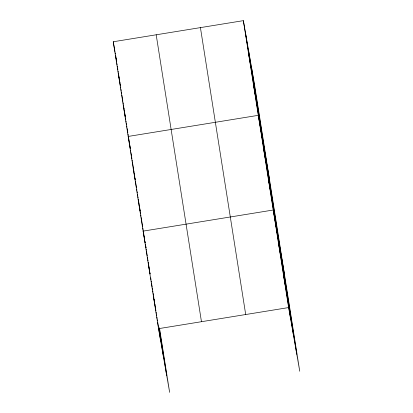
<?xml version="1.0" encoding="UTF-8"?>
<svg xmlns="http://www.w3.org/2000/svg" width="413" height="413" viewBox="0 0 413 413"><rect width="100%" height="100%" fill="white"/><g stroke="black" fill="none" stroke-linecap="round" stroke-linejoin="round"><path stroke-width="0.62" d="M159.475 327.943L169.64 392.35L158.525 328.671L113.255 41.754L243.36 20.65L254.475 84.329L299.745 371.246L288.63 307.566L243.36 20.65M158.525 328.671L288.63 307.566M248.342 52.208L250.484 64.485M253.319 83.772L255.461 96.043M269.415 179.01L258.301 115.33L128.195 136.44L130.338 148.711L129.641 144.292M263.282 146.894L265.42 159.165M268.259 178.452L270.401 190.729M284.356 273.695L273.241 210.016L143.135 231.12L144.741 240.325M278.372 242.529L280.515 254.806M283.504 275.048L285.641 287.319M113.255 41.754L114.969 51.573M115.181 52.802L115.397 54.031M115.614 55.285L115.836 56.545M116.053 57.799L116.275 59.054M116.492 60.313L116.714 61.568M118.232 73.318L120.374 85.589L120.178 84.329M123.213 104.876L125.356 117.153L124.261 110.209M131.324 154.364L131.541 155.624M133.172 167.998L135.211 179.66L135.015 178.38M138.154 199.556L140.188 211.219M144.953 241.553L145.169 242.777L144.978 241.497M145.825 246.535L146.042 247.79M148.262 263.639L150.084 274.067L149.914 272.781M153.393 296.152L155.536 308.428L155.242 306.549M251.512 67.365L296.787 354.282M248.461 49.885L293.736 336.801M245.503 32.921L290.773 319.838M200.424 27.614L245.699 314.53M156.191 34.79L201.461 321.706M159.181 327.86L166.676 375.386M158.99 328.516L163.631 357.906M115.594 55.29L116.693 62.234M116.889 63.499L117.091 64.758M117.287 66.023L117.488 67.283M117.684 68.548L117.886 69.807M118.087 71.072L118.283 72.337M118.485 73.597L119.181 78.016M119.378 79.275L119.579 80.54M119.78 81.805L119.977 83.065M120.575 86.854L120.777 88.114M120.973 89.378L121.174 90.638M121.37 91.903L121.67 93.797M121.871 95.057L122.867 101.371M123.064 102.63L123.265 103.895M123.461 105.155L123.663 106.42M123.864 107.685L124.06 108.944M125.557 118.412L125.753 119.677M125.955 120.937L126.151 122.202M126.352 123.461L126.554 124.726M126.75 125.986L126.951 127.25M127.147 128.51L127.844 132.929M128.045 134.194L128.242 135.454M128.443 136.718L128.644 137.978M128.841 139.243L129.042 140.508M129.238 141.767L129.439 143.032M130.534 149.976L130.735 151.235M130.931 152.5L131.53 156.284M131.732 157.549L131.928 158.809M132.129 160.074L132.325 161.333M132.527 162.598L134.019 172.066M134.22 173.326L134.421 174.591M134.617 175.855L134.819 177.115M135.418 180.904L136.512 187.848M136.708 189.108L136.909 190.372M137.111 191.632L137.307 192.897M137.508 194.156L137.705 195.421M137.906 196.681L138.102 197.946M138.303 199.205L139 203.624M139.202 204.889L139.398 206.149M139.599 207.414L140.198 211.203M140.394 212.463L140.596 213.727M140.792 214.987L140.993 216.252M141.194 217.512L142.686 226.98M142.883 228.244L143.084 229.504M143.285 230.769L143.481 232.029M143.683 233.293L143.879 234.558M144.08 235.818L144.777 240.237M145.768 246.52L145.965 247.769M146.166 249.018L146.362 250.273M146.558 251.522L147.25 255.9M147.446 257.149L147.642 258.399M147.839 259.653L148.04 260.902M148.236 262.152L148.432 263.401M148.628 264.656L149.718 271.532M150.704 277.784L150.998 279.663M151.194 280.912L151.395 282.162M151.592 283.416L152.18 287.164M152.382 288.419L152.578 289.668M152.774 290.917L152.97 292.167M153.171 293.421L153.466 295.295M153.662 296.544L153.858 297.794M154.059 299.048L154.256 300.297M154.452 301.547L154.648 302.796M154.844 304.051L155.045 305.3M155.634 309.053L155.933 310.927M156.129 312.176L156.326 313.431M156.522 314.68L156.723 315.93M156.919 317.179L157.116 318.433M157.312 319.683L157.508 320.932M157.709 322.181L158.401 326.559M158.597 327.814L160.667 340.942M145.603 245.276L145.386 244.021L145.572 245.27"/></g></svg>
